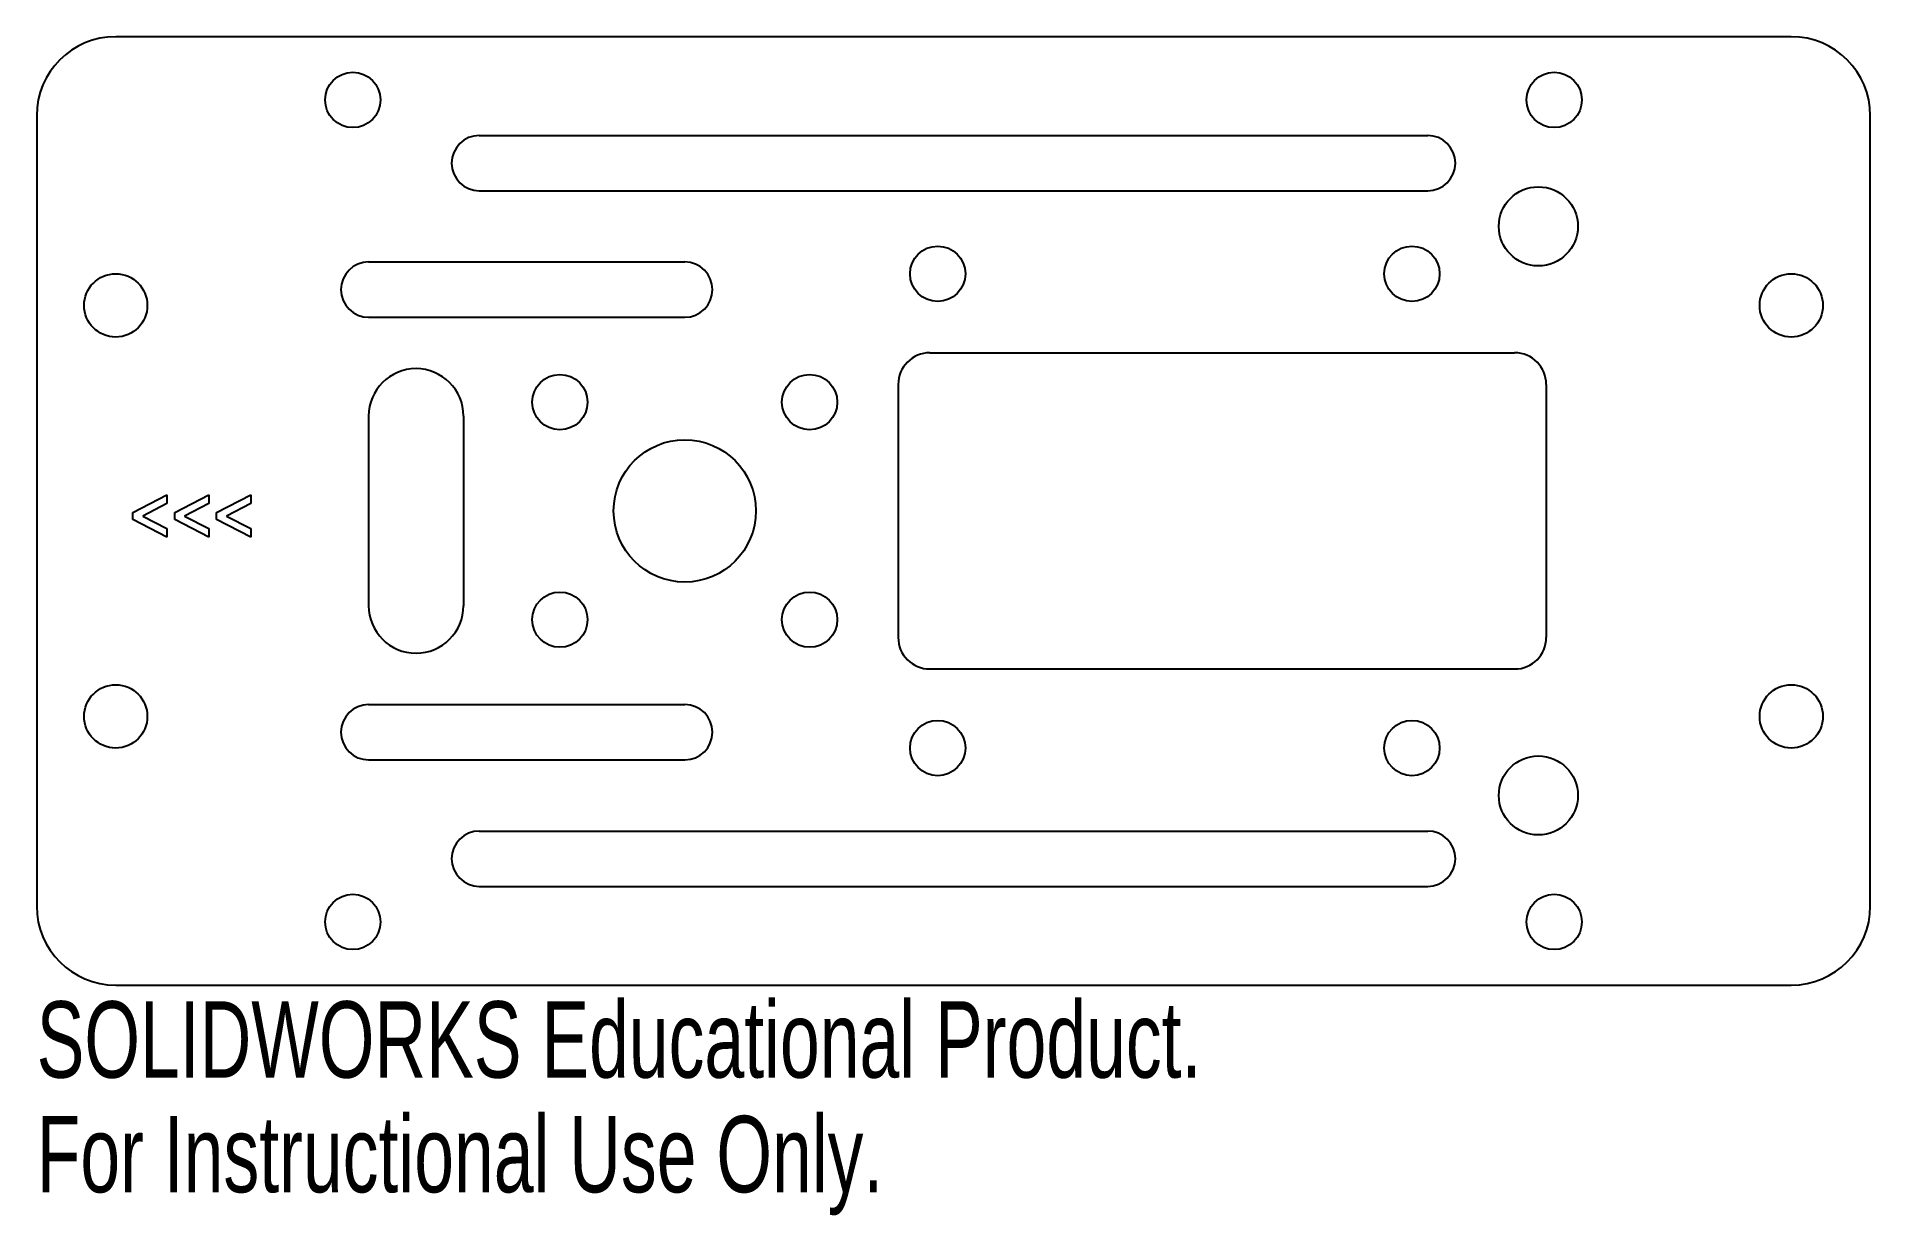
# Model space of a CAD drawing. Header units: millimetres. Extents: x -58 to 58, y -45 to 30.
import ezdxf

# ---------------------------------------------------------------- set-up
doc = ezdxf.new("R2010")
doc.units = ezdxf.units.MM
doc.styles.add('SLDTEXTSTYLE0', font='TXT', dxfattribs={"width": 0.7})

msp = doc.modelspace()

# ---------------------------------------------------------------- linework, layer by layer
at = {"color": 7, "linetype": 'Continuous', "lineweight": 25}
for p, q in [((53, 30), (-53, 30)), ((-58, 25), (-58, -25)), ((58, -25), (58, 25)), ((-30, 23.75), (30, 23.75)), ((-30, 20.25), (30, 20.25)), ((-37, 15.75), (-17, 15.75)), ((-37, 12.25), (-17, 12.25)), ((-1.5, 10), (35.5, 10)), ((-3.5, 8), (-3.5, -8)), ((37.5, 8), (37.5, -8)), ((-37, 6), (-37, -6)), ((-31, 6), (-31, -6)), ((-51.91, -0.1), (-49.76, 1.01)), ((-49.76, 0.47), (-51.29, -0.33)), ((-49.76, 1.01), (-49.76, 0.47)), ((-49.27, -0.1), (-47.11, 1.01)), ((-47.11, 0.47), (-48.65, -0.33)), ((-47.11, 1.01), (-47.11, 0.47)), ((-46.62, -0.1), (-44.46, 1.01)), ((-44.46, 0.47), (-46, -0.33)), ((-44.46, 1.01), (-44.46, 0.47)), ((-51.91, -0.55), (-51.91, -0.1)), ((-49.76, -1.67), (-51.91, -0.55)), ((-51.29, -0.33), (-49.76, -1.12)), ((-49.76, -1.12), (-49.76, -1.67)), ((-49.27, -0.55), (-49.27, -0.1)), ((-47.11, -1.67), (-49.27, -0.55)), ((-48.65, -0.33), (-47.11, -1.12)), ((-47.11, -1.12), (-47.11, -1.67)), ((-46.62, -0.55), (-46.62, -0.1)), ((-44.46, -1.67), (-46.62, -0.55)), ((-46, -0.33), (-44.46, -1.12)), ((-44.46, -1.12), (-44.46, -1.67)), ((-1.5, -10), (35.5, -10)), ((-37, -12.25), (-17, -12.25)), ((-37, -15.75), (-17, -15.75)), ((-30, -20.25), (30, -20.25)), ((-30, -23.75), (30, -23.75)), ((-53, -30), (53, -30))]:
    msp.add_line(p, q, dxfattribs=at)
for centre, radius in [((-38, 26), 1.75), ((38, 26), 1.75), ((37, 18), 2.5), ((-1, 15), 1.75), ((29, 15), 1.75), ((-53, 13), 2), ((53, 13), 2), ((-24.9, 6.88), 1.75), ((-9.1, 6.88), 1.75), ((-17, 0), 4.5), ((-24.9, -6.88), 1.75), ((-9.1, -6.88), 1.75), ((-53, -13), 2), ((53, -13), 2), ((-1, -15), 1.75), ((29, -15), 1.75), ((37, -18), 2.5), ((-38, -26), 1.75), ((38, -26), 1.75)]:
    msp.add_circle(centre, radius, dxfattribs=at)
for centre, radius, start, end in [((-53, 25), 5, 90, 180), ((53, 25), 5, 0, 90), ((-30, 22), 1.75, 90, 270), ((30, 22), 1.75, 270, 90), ((-37, 14), 1.75, 90, 270), ((-17, 14), 1.75, 270, 90), ((-1.5, 8), 2, 90, 180), ((35.5, 8), 2, 0, 90), ((-34, 6), 3, 0, 180), ((-34, -6), 3, 180, 0), ((-1.5, -8), 2, 180, 270), ((35.5, -8), 2, 270, 0), ((-37, -14), 1.75, 90, 270), ((-17, -14), 1.75, 270, 90), ((-30, -22), 1.75, 90, 270), ((30, -22), 1.75, 270, 90), ((-53, -25), 5, 180, 270), ((53, -25), 5, 270, 0)]:
    msp.add_arc(centre, radius, start, end, dxfattribs=at)

# ---------------------------------------------------------------- texts
at = {"color": 7, "linetype": 'Continuous', "char_height": 4.8336, "attachment_point": 1, "style": 'SLDTEXTSTYLE0'}
for s, insert in [('SOLIDWORKS Educational Product.', (-58, -31.02)), ('For Instructional Use Only.', (-58, -38.27))]:
    msp.add_mtext(s, dxfattribs=dict(at, insert=insert))

doc.saveas('drawing.dxf')
